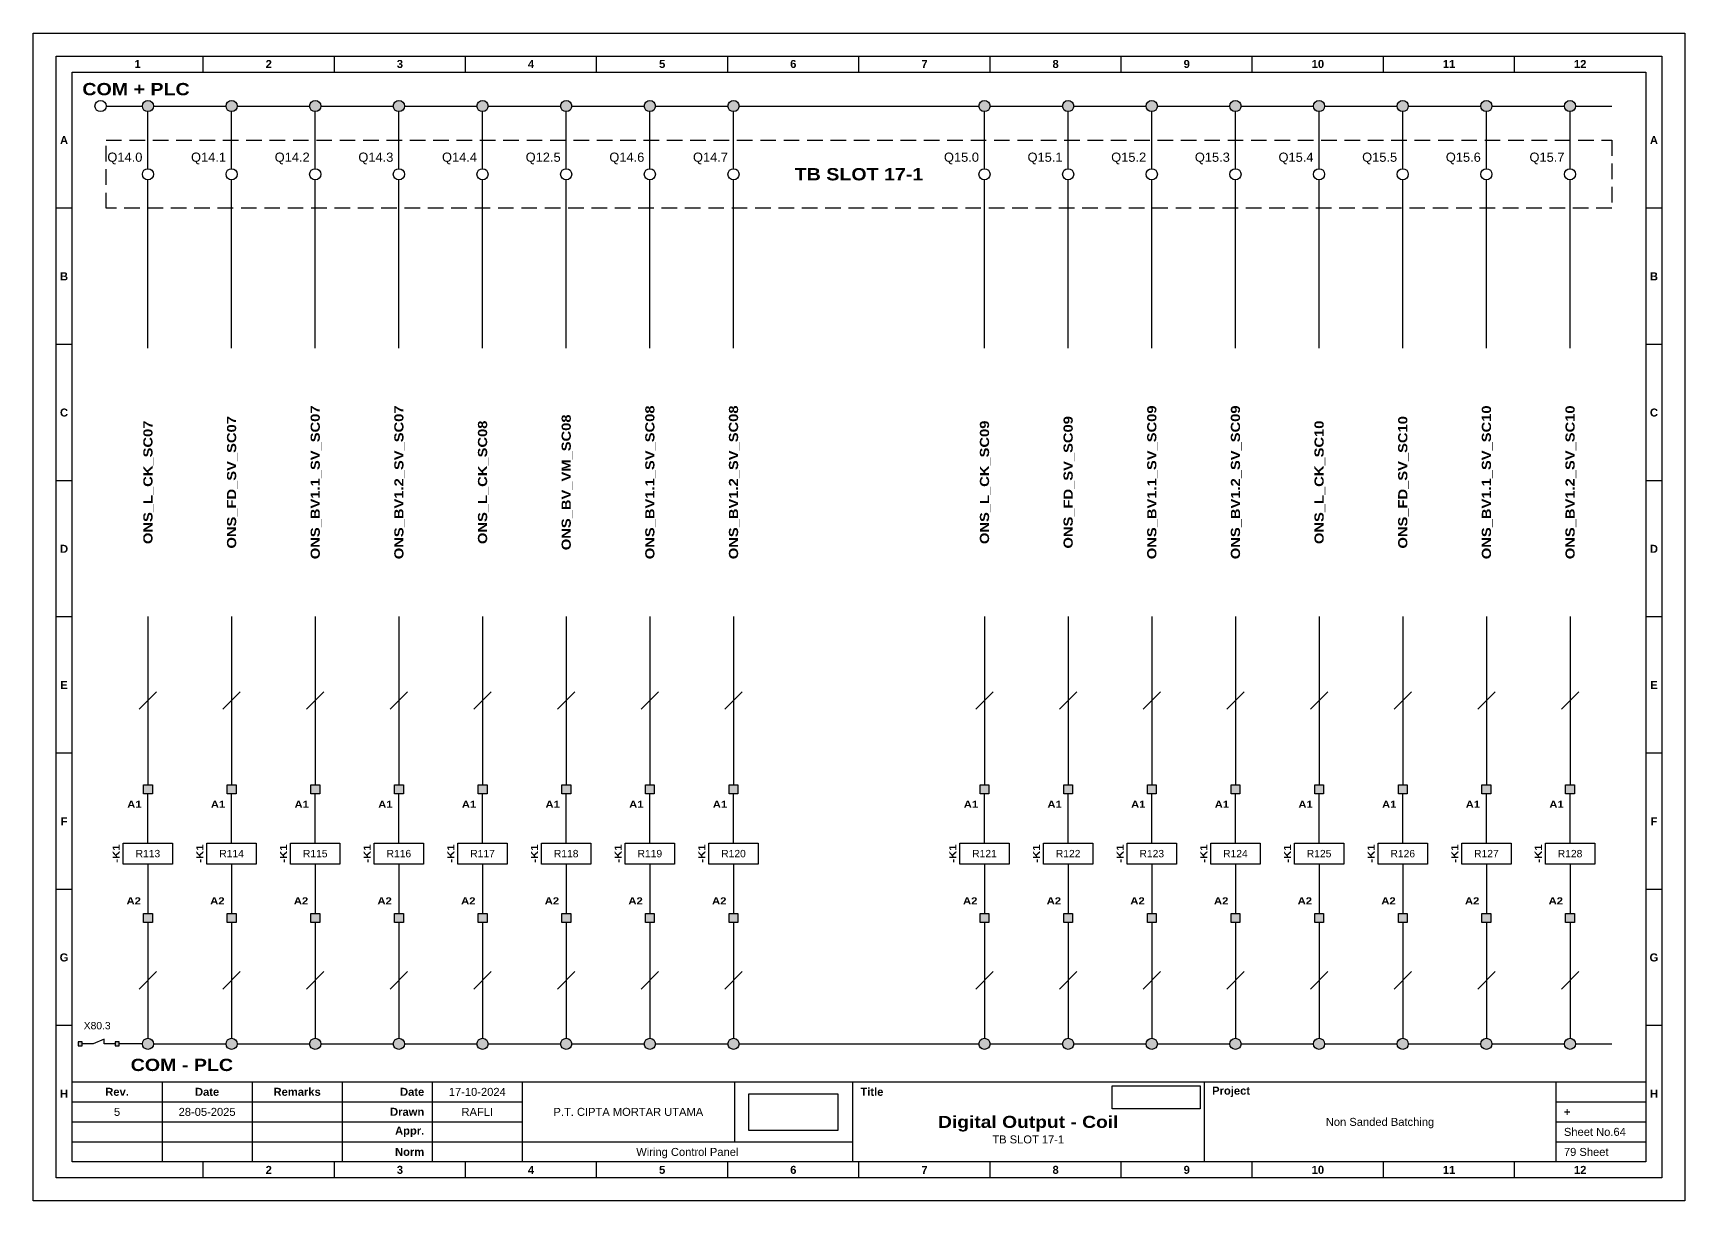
# Model space of a CAD drawing. Header units: millimetres. Extents: x 1018 to 2216, y 1079 to 1731.
# Drawn here: x 1017.6 to 1286.9, y 1079.3 to 1269.7 of the extents above; entities that cross this region are included whole.
import ezdxf
from ezdxf.enums import TextEntityAlignment as Align

# ---------------------------------------------------------------- set-up
doc = ezdxf.new("R2010")
doc.units = ezdxf.units.MM
doc.linetypes.add('HIDDEN', pattern=[9.525, 6.35, -3.175])
doc.styles.add('Bold', font='ariblk.ttf', dxfattribs={"height": 25.4})
doc.styles.get("Standard").update_dxf_attribs({"font": 'arial.ttf'})
picture_1 = doc.add_image_def('image1.png', size_in_pixel=(2048, 847))
picture_2 = doc.add_image_def('image2.png', size_in_pixel=(2092, 542))

# ---------------------------------------------------------------- blocks, each defined once
blk = doc.blocks.new('KOP MU PROJECT')
at = {"color": 6, "ltscale": 50}
for p, q in [((27.74, 184.05), (27.74, 186.66)), ((49.13, 184.05), (49.13, 186.66)), ((70.51, 184.05), (70.51, 186.66)), ((91.89, 184.05), (91.89, 186.66)), ((113.27, 184.05), (113.27, 186.66)), ((134.66, 184.05), (134.66, 186.66)), ((156.04, 184.05), (156.04, 186.66)), ((177.42, 184.05), (177.42, 186.66)), ((198.8, 184.05), (198.8, 186.66)), ((220.19, 184.05), (220.19, 186.66)), ((241.57, 184.05), (241.57, 186.66)), ((6.36, 161.84), (3.75, 161.84)), ((265.59, 161.84), (262.98, 161.84)), ((6.36, 139.63), (3.75, 139.63)), ((265.59, 139.63), (262.98, 139.63)), ((6.36, 117.42), (3.75, 117.42)), ((265.59, 117.42), (262.98, 117.42)), ((6.36, 95.22), (3.75, 95.22)), ((265.59, 95.22), (262.98, 95.22)), ((6.36, 73.01), (3.75, 73.01)), ((265.59, 73.01), (262.98, 73.01)), ((6.36, 50.8), (3.75, 50.8)), ((265.59, 50.8), (262.98, 50.8)), ((6.36, 28.59), (3.75, 28.59)), ((265.59, 28.59), (262.98, 28.59)), ((27.74, 3.75), (27.74, 6.36)), ((49.13, 3.75), (49.13, 6.36)), ((70.51, 3.75), (70.51, 6.36)), ((91.89, 3.75), (91.89, 6.36)), ((113.27, 3.75), (113.27, 6.36)), ((134.66, 3.75), (134.66, 6.36)), ((156.04, 3.75), (156.04, 6.36)), ((177.42, 3.75), (177.42, 6.36)), ((198.8, 3.75), (198.8, 6.36)), ((220.19, 3.75), (220.19, 6.36)), ((241.57, 3.75), (241.57, 6.36))]:
    blk.add_line(p, q, dxfattribs=at)
at = {"ltscale": 50}
for p, q in [((6.36, 19.41), (262.98, 19.41)), ((21.04, 19.41), (21.04, 6.36)), ((35.72, 19.41), (35.72, 6.36)), ((50.41, 19.41), (50.41, 6.36)), ((65.09, 19.41), (65.09, 6.36)), ((79.77, 19.41), (79.77, 6.36)), ((114.35, 19.41), (114.35, 9.62)), ((133.6, 19.41), (133.6, 6.36)), ((190.95, 19.41), (190.95, 6.36)), ((248.3, 19.41), (248.3, 6.36)), ((6.36, 16.15), (79.77, 16.15)), ((248.3, 16.15), (262.98, 16.15)), ((6.36, 12.89), (79.77, 12.89)), ((248.3, 12.89), (262.98, 12.89)), ((6.36, 9.62), (133.6, 9.62)), ((248.3, 9.62), (262.98, 9.62))]:
    blk.add_line(p, q, dxfattribs=at)
at = {"color": 1, "ltscale": 50}
blk.add_lwpolyline([(269.34, 0), (0, 0), (0, 190.41), (269.34, 190.41)], close=True, dxfattribs=at)
at = {"color": 6, "ltscale": 50}
for points in [[(265.59, 3.75), (3.75, 3.75), (3.75, 186.66), (265.59, 186.66)], [(262.98, 6.36), (6.36, 6.36), (6.36, 184.05), (262.98, 184.05)]]:
    blk.add_lwpolyline(points, close=True, dxfattribs=at)
at = {"ltscale": 50, "char_height": 1.305, "attachment_point": 4}
for s, width, heights, insert in [('\\pxqc;{\\fArial|b1|i0|c0|p34;1}', 21.3825, [2.51], (6.36, 185.36)), ('\\pxqc;{\\fArial|b1|i0|c0|p34;2}', 21.3825, [2.51], (27.74, 185.36)), ('\\pxqc;{\\fArial|b1|i0|c0|p34;3}', 21.3825, [2.51], (49.13, 185.36)), ('\\pxqc;{\\fArial|b1|i0|c0|p34;4}', 21.3825, [2.51], (70.51, 185.36)), ('\\pxqc;{\\fArial|b1|i0|c0|p34;5}', 21.3825, [2.51], (91.89, 185.36)), ('\\pxqc;{\\fArial|b1|i0|c0|p34;6}', 21.3825, [2.51], (113.27, 185.36)), ('\\pxqc;{\\fArial|b1|i0|c0|p34;7}', 21.3825, [2.51], (134.66, 185.36)), ('\\pxqc;{\\fArial|b1|i0|c0|p34;8}', 21.3825, [2.51], (156.04, 185.36)), ('\\pxqc;{\\fArial|b1|i0|c0|p34;9}', 21.3825, [2.51], (177.42, 185.36)), ('\\pxqc;{\\fArial|b1|i0|c0|p34;10}', 21.3825, [2.51], (198.8, 185.36)), ('\\pxqc;{\\fArial|b1|i0|c0|p34;11}', 21.3825, [2.51], (220.19, 185.36)), ('\\pxqc;{\\fArial|b1|i0|c0|p34;12}', 21.3825, [2.51], (241.57, 185.36)), ('\\pxqc;{\\fArial|b1|i0|c0|p34;A}', 2.61, [2.51], (3.75, 172.95)), ('\\pxqc;{\\fArial|b1|i0|c0|p34;A}', 2.61, [2.51], (262.98, 172.95)), ('\\pxqc;{\\fArial|b1|i0|c0|p34;B}', 2.61, [2.51], (3.75, 150.74)), ('\\pxqc;{\\fArial|b1|i0|c0|p34;B}', 2.61, [2.51], (262.98, 150.74)), ('\\pxqc;{\\fArial|b1|i0|c0|p34;C}', 2.61, [2.51], (3.75, 128.53)), ('\\pxqc;{\\fArial|b1|i0|c0|p34;C}', 2.61, [2.51], (262.98, 128.53)), ('\\pxqc;{\\fArial|b1|i0|c0|p34;D}', 2.61, [2.51], (3.75, 106.32)), ('\\pxqc;{\\fArial|b1|i0|c0|p34;D}', 2.61, [2.51], (262.98, 106.32)), ('\\pxqc;{\\fArial|b1|i0|c0|p34;E}', 2.61, [2.51], (3.75, 84.11)), ('\\pxqc;{\\fArial|b1|i0|c0|p34;E}', 2.61, [2.51], (262.98, 84.11)), ('\\pxqc;{\\fArial|b1|i0|c0|p34;F}', 2.61, [2.51], (3.75, 61.9)), ('\\pxqc;{\\fArial|b1|i0|c0|p34;F}', 2.61, [2.51], (262.98, 61.9)), ('\\pxqc;{\\fArial|b1|i0|c0|p34;G}', 2.61, [2.51], (3.75, 39.69)), ('\\pxqc;{\\fArial|b1|i0|c0|p34;G}', 2.61, [2.51], (262.98, 39.69)), ('\\pxqc;{\\fArial|b1|i0|c0|p34;H}', 2.61, [2.51], (3.75, 17.47)), ('\\pxqc;{\\fArial|b1|i0|c0|p34;Rev.}', 14.6811, [2.88], (6.36, 17.78)), ('\\pxqc;{\\fArial|b1|i0|c0|p34;Date}', 14.6811, [2.88], (21.04, 17.78)), ('\\pxqc;{\\fArial|b1|i0|c0|p34;Remarks}', 14.6811, [2.88], (35.72, 17.78)), ('\\pxqr;{\\fArial|b1|i0|c0|p34;Date}', 13.3761, [2.88], (50.41, 17.78)), ('\\pxql;{\\fArial|b1|i0|c0|p34;Title}', 50.2419, [2.88], (134.9, 17.78)), ('\\pxql;{\\fArial|b1|i0|c0|p34;Project}', 50.2419, [2.88], (192.25, 17.78)), ('\\pxqc;{\\fArial|b1|i0|c0|p34;H}', 2.61, [2.51], (262.98, 17.47)), ('\\pxqr;{\\fArial|b1|i0|c0|p34;Drawn}', 13.3761, [2.88], (50.41, 14.52)), ('\\pxql;{\\fArial|b1|i0|c0|p34;+}', 14.6811, [2.88], (249.61, 14.52)), ('\\pxqr;{\\fArial|b1|i0|c0|p34;Appr.}', 13.3761, [2.88], (50.41, 11.26)), ('\\pxqr;{\\fArial|b1|i0|c0|p34;Norm}', 13.3761, [2.88], (50.41, 7.99)), ('\\pxqc;{\\fArial|b1|i0|c0|p34;2}', 21.3825, [2.51], (27.74, 5.06)), ('\\pxqc;{\\fArial|b1|i0|c0|p34;3}', 21.3825, [2.51], (49.13, 5.06)), ('\\pxqc;{\\fArial|b1|i0|c0|p34;4}', 21.3825, [2.51], (70.51, 5.06)), ('\\pxqc;{\\fArial|b1|i0|c0|p34;5}', 21.3825, [2.51], (91.89, 5.06)), ('\\pxqc;{\\fArial|b1|i0|c0|p34;6}', 21.3825, [2.51], (113.27, 5.06)), ('\\pxqc;{\\fArial|b1|i0|c0|p34;7}', 21.3825, [2.51], (134.66, 5.06)), ('\\pxqc;{\\fArial|b1|i0|c0|p34;8}', 21.3825, [2.51], (156.04, 5.06)), ('\\pxqc;{\\fArial|b1|i0|c0|p34;9}', 21.3825, [2.51], (177.42, 5.06)), ('\\pxqc;{\\fArial|b1|i0|c0|p34;10}', 21.3825, [2.51], (198.8, 5.06)), ('\\pxqc;{\\fArial|b1|i0|c0|p34;11}', 21.3825, [2.51], (220.19, 5.06)), ('\\pxqc;{\\fArial|b1|i0|c0|p34;12}', 21.3825, [2.51], (241.57, 5.06))]:
    blk.add_mtext_dynamic_manual_height_columns(s, width=width, gutter_width=0.0326, heights=heights, dxfattribs=dict(at, insert=insert))
at = {"ltscale": 50}
for tag, p in [('DATECREATED', (72.43, 17.78)), ('REV', (13.7, 14.52)), ('REVDATE', (28.38, 14.52)), ('REMARKS', (43.06, 14.52)), ('DRAWN', (72.43, 14.52)), ('COMPANY', (97.06, 14.52)), ('PROJECT', (219.62, 12.89)), ('APPR', (72.43, 11.26)), ('NORM', (72.43, 7.99)), ('DRAWINGCATEGORY', (106.68, 7.99)), ('DESCRIPTION', (162.27, 10.03))]:
    blk.add_attdef(tag, text='', height=1.3, dxfattribs=at).set_placement(p, align=Align.MIDDLE_CENTER)
at = {"ltscale": 50, "style": 'Bold'}
blk.add_attdef('TITLE', text='', height=1.96, dxfattribs=at).set_placement((162.27, 12.89), align=Align.MIDDLE_CENTER)
at = {"ltscale": 50}
for tag, p in [('SHEETNUMBER', (249.61, 11.26)), ('TOTALSHEET', (249.61, 7.99))]:
    blk.add_attdef(tag, text='', height=1.3, dxfattribs=at).set_placement(p, align=Align.MIDDLE_LEFT)
image = blk.add_image(picture_1, insert=(116.72, 11.48), size_in_units=(14.5, 6), dxfattribs=at)
image.dxf.flags = 15
image = blk.add_image(picture_2, insert=(175.94, 15.04), size_in_units=(14.36, 3.72), dxfattribs=at)
image.dxf.flags = 15

msp = doc.modelspace()

# ---------------------------------------------------------------- hatches: boundary and pattern name
at = {"true_color": 0x105689}
h = msp.add_hatch(color=146, dxfattribs=at)
h.dxf.hatch_style = 1
h.paths.add_polyline_path([(1269.1, 1257.79, 1), (1267.28, 1257.79, 1)])
h.paths.add_polyline_path([(1253.64, 1257.79, 1), (1255.46, 1257.79, 1)])
h.paths.add_polyline_path([(1240, 1257.79, 1), (1241.82, 1257.79, 1)])
h.paths.add_polyline_path([(1228.18, 1257.79, 1), (1226.36, 1257.79, 1)])
h.paths.add_polyline_path([(1214.54, 1257.79, 1), (1212.72, 1257.79, 1)])
h.paths.add_polyline_path([(1200.9, 1257.79, 1), (1199.08, 1257.79, 1)])
h.paths.add_polyline_path([(1187.26, 1257.79, 1), (1185.44, 1257.79, 1)])
h.paths.add_polyline_path([(1173.62, 1257.79, 1), (1171.81, 1257.79, 1)])
h.paths.add_polyline_path([(1132.7, 1257.79, 1), (1130.89, 1257.79, 1)])
h.paths.add_polyline_path([(1119.06, 1257.79, 1), (1117.25, 1257.79, 1)])
h.paths.add_polyline_path([(1105.42, 1257.79, 1), (1103.61, 1257.79, 1)])
h.paths.add_polyline_path([(1091.78, 1257.79, 1), (1089.97, 1257.79, 1)])
h.paths.add_polyline_path([(1076.33, 1257.79, 1), (1078.14, 1257.79, 1)])
h.paths.add_polyline_path([(1064.5, 1257.79, 1), (1062.69, 1257.79, 1)])
h.paths.add_polyline_path([(1049.05, 1257.79, 1), (1050.86, 1257.79, 1)])
h.paths.add_polyline_path([(1037.22, 1257.79, 1), (1035.41, 1257.79, 1)])
h = msp.add_hatch(color=256)
h.dxf.hatch_style = 1
h.paths.add_polyline_path([(1037.04, 1145.68), (1037.04, 1147.13), (1035.59, 1147.13), (1035.59, 1145.68)])
h.paths.add_polyline_path([(1035.59, 1124.7), (1037.04, 1124.7), (1037.04, 1126.15), (1035.59, 1126.15)])
h = msp.add_hatch(color=256)
h.dxf.hatch_style = 1
h.paths.add_polyline_path([(1050.68, 1145.68), (1050.68, 1147.13), (1049.23, 1147.13), (1049.23, 1145.68)])
h.paths.add_polyline_path([(1049.23, 1124.7), (1050.68, 1124.7), (1050.68, 1126.15), (1049.23, 1126.15)])
h = msp.add_hatch(color=256)
h.dxf.hatch_style = 1
h.paths.add_polyline_path([(1064.32, 1145.68), (1064.32, 1147.13), (1062.87, 1147.13), (1062.87, 1145.68)])
h.paths.add_polyline_path([(1062.87, 1124.7), (1064.32, 1124.7), (1064.32, 1126.15), (1062.87, 1126.15)])
h = msp.add_hatch(color=256)
h.dxf.hatch_style = 1
h.paths.add_polyline_path([(1077.96, 1145.68), (1077.96, 1147.13), (1076.51, 1147.13), (1076.51, 1145.68)])
h.paths.add_polyline_path([(1076.51, 1124.7), (1077.96, 1124.7), (1077.96, 1126.15), (1076.51, 1126.15)])
h = msp.add_hatch(color=256)
h.dxf.hatch_style = 1
h.paths.add_polyline_path([(1091.6, 1145.68), (1091.6, 1147.13), (1090.15, 1147.13), (1090.15, 1145.68)])
h.paths.add_polyline_path([(1090.15, 1124.7), (1091.6, 1124.7), (1091.6, 1126.15), (1090.15, 1126.15)])
h = msp.add_hatch(color=256)
h.dxf.hatch_style = 1
h.paths.add_polyline_path([(1105.24, 1145.68), (1105.24, 1147.13), (1103.79, 1147.13), (1103.79, 1145.68)])
h.paths.add_polyline_path([(1103.79, 1124.7), (1105.24, 1124.7), (1105.24, 1126.15), (1103.79, 1126.15)])
h = msp.add_hatch(color=256)
h.dxf.hatch_style = 1
h.paths.add_polyline_path([(1118.88, 1145.68), (1118.88, 1147.13), (1117.43, 1147.13), (1117.43, 1145.68)])
h.paths.add_polyline_path([(1117.43, 1124.7), (1118.88, 1124.7), (1118.88, 1126.15), (1117.43, 1126.15)])
h = msp.add_hatch(color=256)
h.dxf.hatch_style = 1
h.paths.add_polyline_path([(1132.52, 1145.68), (1132.52, 1147.13), (1131.07, 1147.13), (1131.07, 1145.68)])
h.paths.add_polyline_path([(1131.07, 1124.7), (1132.52, 1124.7), (1132.52, 1126.15), (1131.07, 1126.15)])
h = msp.add_hatch(color=256)
h.dxf.hatch_style = 1
h.paths.add_polyline_path([(1173.44, 1145.68), (1173.44, 1147.13), (1171.99, 1147.13), (1171.99, 1145.68)])
h.paths.add_polyline_path([(1171.99, 1124.7), (1173.44, 1124.7), (1173.44, 1126.15), (1171.99, 1126.15)])
h = msp.add_hatch(color=256)
h.dxf.hatch_style = 1
h.paths.add_polyline_path([(1187.08, 1145.68), (1187.08, 1147.13), (1185.63, 1147.13), (1185.63, 1145.68)])
h.paths.add_polyline_path([(1185.63, 1124.7), (1187.08, 1124.7), (1187.08, 1126.15), (1185.63, 1126.15)])
h = msp.add_hatch(color=256)
h.dxf.hatch_style = 1
h.paths.add_polyline_path([(1200.72, 1145.68), (1200.72, 1147.13), (1199.27, 1147.13), (1199.27, 1145.68)])
h.paths.add_polyline_path([(1199.27, 1124.7), (1200.72, 1124.7), (1200.72, 1126.15), (1199.27, 1126.15)])
h = msp.add_hatch(color=256)
h.dxf.hatch_style = 1
h.paths.add_polyline_path([(1214.36, 1145.68), (1214.36, 1147.13), (1212.91, 1147.13), (1212.91, 1145.68)])
h.paths.add_polyline_path([(1212.91, 1124.7), (1214.36, 1124.7), (1214.36, 1126.15), (1212.91, 1126.15)])
h = msp.add_hatch(color=256)
h.dxf.hatch_style = 1
h.paths.add_polyline_path([(1228, 1145.68), (1228, 1147.13), (1226.55, 1147.13), (1226.55, 1145.68)])
h.paths.add_polyline_path([(1226.55, 1124.7), (1228, 1124.7), (1228, 1126.15), (1226.55, 1126.15)])
h = msp.add_hatch(color=256)
h.dxf.hatch_style = 1
h.paths.add_polyline_path([(1241.64, 1145.68), (1241.64, 1147.13), (1240.19, 1147.13), (1240.19, 1145.68)])
h.paths.add_polyline_path([(1240.19, 1124.7), (1241.64, 1124.7), (1241.64, 1126.15), (1240.19, 1126.15)])
h = msp.add_hatch(color=256)
h.dxf.hatch_style = 1
h.paths.add_polyline_path([(1255.28, 1145.68), (1255.28, 1147.13), (1253.82, 1147.13), (1253.82, 1145.68)])
h.paths.add_polyline_path([(1253.82, 1124.7), (1255.28, 1124.7), (1255.28, 1126.15), (1253.82, 1126.15)])
h = msp.add_hatch(color=256)
h.dxf.hatch_style = 1
h.paths.add_polyline_path([(1268.92, 1145.68), (1268.92, 1147.13), (1267.46, 1147.13), (1267.46, 1145.68)])
h.paths.add_polyline_path([(1267.46, 1124.7), (1268.92, 1124.7), (1268.92, 1126.15), (1267.46, 1126.15)])
h = msp.add_hatch(color=256)
h.dxf.hatch_style = 1
h.paths.add_polyline_path([(1031.61, 1105.22), (1030.97, 1105.22), (1030.97, 1104.58), (1031.61, 1104.58)])
h.paths.add_polyline_path([(1024.94, 1105.22), (1024.94, 1104.58), (1025.58, 1104.58), (1025.58, 1105.22)])
h = msp.add_hatch(color=146, dxfattribs=at)
h.dxf.hatch_style = 1
h.paths.add_polyline_path([(1269.1, 1104.9, 1), (1267.28, 1104.9, 1)])
h.paths.add_polyline_path([(1253.64, 1104.9, 1), (1255.46, 1104.9, 1)])
h.paths.add_polyline_path([(1240, 1104.9, 1), (1241.82, 1104.9, 1)])
h.paths.add_polyline_path([(1228.18, 1104.9, 1), (1226.36, 1104.9, 1)])
h.paths.add_polyline_path([(1214.54, 1104.9, 1), (1212.72, 1104.9, 1)])
h.paths.add_polyline_path([(1200.9, 1104.9, 1), (1199.08, 1104.9, 1)])
h.paths.add_polyline_path([(1187.26, 1104.9, 1), (1185.44, 1104.9, 1)])
h.paths.add_polyline_path([(1173.62, 1104.9, 1), (1171.81, 1104.9, 1)])
h.paths.add_polyline_path([(1132.7, 1104.9, 1), (1130.89, 1104.9, 1)])
h.paths.add_polyline_path([(1119.06, 1104.9, 1), (1117.25, 1104.9, 1)])
h.paths.add_polyline_path([(1105.42, 1104.9, 1), (1103.61, 1104.9, 1)])
h.paths.add_polyline_path([(1091.78, 1104.9, 1), (1089.97, 1104.9, 1)])
h.paths.add_polyline_path([(1076.33, 1104.9, 1), (1078.14, 1104.9, 1)])
h.paths.add_polyline_path([(1064.5, 1104.9, 1), (1062.69, 1104.9, 1)])
h.paths.add_polyline_path([(1049.05, 1104.9, 1), (1050.86, 1104.9, 1)])
h.paths.add_polyline_path([(1037.22, 1104.9, 1), (1035.41, 1104.9, 1)])

# ---------------------------------------------------------------- linework, layer by layer
at = {"color": 146, "true_color": 0x105689}
for p, q in [((1029.49, 1257.79), (1035.41, 1257.79)), ((1036.31, 1247.59), (1036.31, 1256.88)), ((1037.22, 1257.79), (1049.05, 1257.79)), ((1049.95, 1247.59), (1049.95, 1256.88)), ((1050.86, 1257.79), (1062.69, 1257.79)), ((1063.59, 1247.59), (1063.59, 1256.88)), ((1064.5, 1257.79), (1076.33, 1257.79)), ((1077.23, 1247.59), (1077.23, 1256.88)), ((1078.14, 1257.79), (1089.97, 1257.79)), ((1090.87, 1247.59), (1090.87, 1256.88)), ((1091.78, 1257.79), (1103.61, 1257.79)), ((1104.51, 1247.59), (1104.51, 1256.88)), ((1105.42, 1257.79), (1117.25, 1257.79)), ((1118.15, 1247.59), (1118.15, 1256.88)), ((1119.06, 1257.79), (1130.89, 1257.79)), ((1131.79, 1247.59), (1131.79, 1256.88)), ((1132.7, 1257.79), (1171.81, 1257.79)), ((1172.71, 1247.59), (1172.71, 1256.88)), ((1173.62, 1257.79), (1185.44, 1257.79)), ((1186.35, 1247.59), (1186.35, 1256.88)), ((1187.26, 1257.79), (1199.08, 1257.79)), ((1199.99, 1247.59), (1199.99, 1256.88)), ((1200.9, 1257.79), (1212.72, 1257.79)), ((1213.63, 1247.59), (1213.63, 1256.88)), ((1214.54, 1257.79), (1226.36, 1257.79)), ((1227.27, 1247.59), (1227.27, 1256.88)), ((1228.18, 1257.79), (1240, 1257.79)), ((1240.91, 1247.59), (1240.91, 1256.88)), ((1241.82, 1257.79), (1253.64, 1257.79)), ((1254.55, 1247.59), (1254.55, 1256.88)), ((1255.46, 1257.79), (1267.28, 1257.79)), ((1268.19, 1247.59), (1268.19, 1256.88)), ((1269.1, 1257.79), (1275.01, 1257.79)), ((1036.31, 1218.34), (1036.31, 1245.77)), ((1049.95, 1218.34), (1049.95, 1245.77)), ((1063.59, 1218.34), (1063.59, 1245.77)), ((1077.23, 1218.34), (1077.23, 1245.77)), ((1090.87, 1218.34), (1090.87, 1245.77)), ((1104.51, 1218.34), (1104.51, 1245.77)), ((1118.15, 1218.34), (1118.15, 1245.77)), ((1131.79, 1218.34), (1131.79, 1245.77)), ((1172.71, 1218.34), (1172.71, 1245.77)), ((1186.35, 1218.34), (1186.35, 1245.77)), ((1199.99, 1218.34), (1199.99, 1245.77)), ((1213.63, 1218.34), (1213.63, 1245.77)), ((1227.27, 1218.34), (1227.27, 1245.77)), ((1240.91, 1218.34), (1240.91, 1245.77)), ((1254.55, 1218.34), (1254.55, 1245.77)), ((1268.19, 1218.34), (1268.19, 1245.77)), ((1036.31, 1174.57), (1036.31, 1147.13)), ((1049.95, 1174.57), (1049.95, 1147.13)), ((1063.59, 1174.57), (1063.59, 1147.13)), ((1077.23, 1174.57), (1077.23, 1147.13)), ((1090.87, 1174.57), (1090.87, 1147.13)), ((1104.51, 1174.57), (1104.51, 1147.13)), ((1118.15, 1174.57), (1118.15, 1147.13)), ((1131.79, 1174.57), (1131.79, 1147.13)), ((1172.71, 1174.57), (1172.71, 1147.13)), ((1186.35, 1174.57), (1186.35, 1147.13)), ((1199.99, 1174.57), (1199.99, 1147.13)), ((1213.63, 1174.57), (1213.63, 1147.13)), ((1227.27, 1174.57), (1227.27, 1147.13)), ((1240.91, 1174.57), (1240.91, 1147.13)), ((1254.55, 1174.57), (1254.55, 1147.13)), ((1268.19, 1174.57), (1268.19, 1147.13)), ((1034.9, 1159.44), (1037.73, 1162.27)), ((1048.54, 1159.44), (1051.37, 1162.27)), ((1062.18, 1159.44), (1065.01, 1162.27)), ((1075.82, 1159.44), (1078.65, 1162.27)), ((1089.46, 1159.44), (1092.29, 1162.27)), ((1103.1, 1159.44), (1105.93, 1162.27)), ((1116.74, 1159.44), (1119.57, 1162.27)), ((1130.38, 1159.44), (1133.21, 1162.27)), ((1171.3, 1159.44), (1174.13, 1162.27)), ((1184.94, 1159.44), (1187.77, 1162.27)), ((1198.58, 1159.44), (1201.41, 1162.27)), ((1212.22, 1159.44), (1215.05, 1162.27)), ((1225.86, 1159.44), (1228.68, 1162.27)), ((1239.5, 1159.44), (1242.32, 1162.27)), ((1253.14, 1159.44), (1255.96, 1162.27)), ((1266.78, 1159.44), (1269.6, 1162.27)), ((1036.31, 1124.7), (1036.31, 1105.81)), ((1049.95, 1124.7), (1049.95, 1105.81)), ((1063.59, 1124.7), (1063.59, 1105.81)), ((1077.23, 1124.7), (1077.23, 1105.81)), ((1090.87, 1124.7), (1090.87, 1105.81)), ((1104.51, 1124.7), (1104.51, 1105.81)), ((1118.15, 1124.7), (1118.15, 1105.81)), ((1131.79, 1124.7), (1131.79, 1105.81)), ((1172.71, 1124.7), (1172.71, 1105.81)), ((1186.35, 1124.7), (1186.35, 1105.81)), ((1199.99, 1124.7), (1199.99, 1105.81)), ((1213.63, 1124.7), (1213.63, 1105.81)), ((1227.27, 1124.7), (1227.27, 1105.81)), ((1240.91, 1124.7), (1240.91, 1105.81)), ((1254.55, 1124.7), (1254.55, 1105.81)), ((1268.19, 1124.7), (1268.19, 1105.81)), ((1034.9, 1113.84), (1037.73, 1116.67)), ((1048.54, 1113.84), (1051.37, 1116.67)), ((1062.18, 1113.84), (1065.01, 1116.67)), ((1075.82, 1113.84), (1078.65, 1116.67)), ((1089.46, 1113.84), (1092.29, 1116.67)), ((1103.1, 1113.84), (1105.93, 1116.67)), ((1116.74, 1113.84), (1119.57, 1116.67)), ((1130.38, 1113.84), (1133.21, 1116.67)), ((1171.3, 1113.84), (1174.13, 1116.67)), ((1184.94, 1113.84), (1187.77, 1116.67)), ((1198.58, 1113.84), (1201.41, 1116.67)), ((1212.22, 1113.84), (1215.05, 1116.67)), ((1225.86, 1113.84), (1228.68, 1116.67)), ((1239.5, 1113.84), (1242.32, 1116.67)), ((1253.14, 1113.84), (1255.96, 1116.67)), ((1266.78, 1113.84), (1269.6, 1116.67)), ((1035.41, 1104.9), (1031.61, 1104.9)), ((1037.22, 1104.9), (1049.05, 1104.9)), ((1050.86, 1104.9), (1062.69, 1104.9)), ((1064.5, 1104.9), (1076.33, 1104.9)), ((1078.14, 1104.9), (1089.97, 1104.9)), ((1091.78, 1104.9), (1103.61, 1104.9)), ((1105.42, 1104.9), (1117.25, 1104.9)), ((1119.06, 1104.9), (1130.89, 1104.9)), ((1132.7, 1104.9), (1171.81, 1104.9)), ((1173.62, 1104.9), (1185.44, 1104.9)), ((1187.26, 1104.9), (1199.08, 1104.9)), ((1200.9, 1104.9), (1212.72, 1104.9)), ((1214.54, 1104.9), (1226.36, 1104.9)), ((1228.18, 1104.9), (1240, 1104.9)), ((1241.82, 1104.9), (1253.64, 1104.9)), ((1255.46, 1104.9), (1267.28, 1104.9)), ((1269.1, 1104.9), (1275.01, 1104.9))]:
    msp.add_line(p, q, dxfattribs=at)
at = {"ltscale": 50}
for p, q in [((1036.31, 1137.64), (1036.31, 1145.68)), ((1049.95, 1137.64), (1049.95, 1145.68)), ((1063.59, 1137.64), (1063.59, 1145.68)), ((1077.23, 1137.64), (1077.23, 1145.68)), ((1090.87, 1137.64), (1090.87, 1145.68)), ((1104.51, 1137.64), (1104.51, 1145.68)), ((1118.15, 1137.64), (1118.15, 1145.68)), ((1131.79, 1137.64), (1131.79, 1145.68)), ((1172.71, 1137.64), (1172.71, 1145.68)), ((1186.35, 1137.64), (1186.35, 1145.68)), ((1199.99, 1137.64), (1199.99, 1145.68)), ((1213.63, 1137.64), (1213.63, 1145.68)), ((1227.27, 1137.64), (1227.27, 1145.68)), ((1240.91, 1137.64), (1240.91, 1145.68)), ((1254.55, 1137.64), (1254.55, 1145.68)), ((1268.19, 1137.64), (1268.19, 1145.68)), ((1036.31, 1134.2), (1036.31, 1126.15)), ((1049.95, 1134.2), (1049.95, 1126.15)), ((1063.59, 1134.2), (1063.59, 1126.15)), ((1077.23, 1134.2), (1077.23, 1126.15)), ((1090.87, 1134.2), (1090.87, 1126.15)), ((1104.51, 1134.2), (1104.51, 1126.15)), ((1118.15, 1134.2), (1118.15, 1126.15)), ((1131.79, 1134.2), (1131.79, 1126.15)), ((1172.71, 1134.2), (1172.71, 1126.15)), ((1186.35, 1134.2), (1186.35, 1126.15)), ((1199.99, 1134.2), (1199.99, 1126.15)), ((1213.63, 1134.2), (1213.63, 1126.15)), ((1227.27, 1134.2), (1227.27, 1126.15)), ((1240.91, 1134.2), (1240.91, 1126.15)), ((1254.55, 1134.2), (1254.55, 1126.15)), ((1268.19, 1134.2), (1268.19, 1126.15)), ((1027.38, 1104.9), (1025.58, 1104.9)), ((1029.17, 1105.65), (1027.38, 1104.9)), ((1030.97, 1104.9), (1029.17, 1104.9))]:
    msp.add_line(p, q, dxfattribs=at)
msp.add_line((1029.17, 1104.9), (1029.17, 1105.65))
at = {"linetype": 'HIDDEN', "ltscale": 0.4}
msp.add_lwpolyline([(1029.49, 1252.23), (1275.01, 1252.23), (1275.01, 1241.13), (1029.49, 1241.13)], close=True, dxfattribs=at)
for points in [[(1035.59, 1147.13), (1037.04, 1147.13), (1037.04, 1145.68), (1035.59, 1145.68)], [(1049.23, 1147.13), (1050.68, 1147.13), (1050.68, 1145.68), (1049.23, 1145.68)], [(1062.87, 1147.13), (1064.32, 1147.13), (1064.32, 1145.68), (1062.87, 1145.68)], [(1076.51, 1147.13), (1077.96, 1147.13), (1077.96, 1145.68), (1076.51, 1145.68)], [(1090.15, 1147.13), (1091.6, 1147.13), (1091.6, 1145.68), (1090.15, 1145.68)], [(1103.79, 1147.13), (1105.24, 1147.13), (1105.24, 1145.68), (1103.79, 1145.68)], [(1117.43, 1147.13), (1118.88, 1147.13), (1118.88, 1145.68), (1117.43, 1145.68)], [(1131.07, 1147.13), (1132.52, 1147.13), (1132.52, 1145.68), (1131.07, 1145.68)], [(1171.99, 1147.13), (1173.44, 1147.13), (1173.44, 1145.68), (1171.99, 1145.68)], [(1185.63, 1147.13), (1187.08, 1147.13), (1187.08, 1145.68), (1185.63, 1145.68)], [(1199.27, 1147.13), (1200.72, 1147.13), (1200.72, 1145.68), (1199.27, 1145.68)], [(1212.91, 1147.13), (1214.36, 1147.13), (1214.36, 1145.68), (1212.91, 1145.68)], [(1226.55, 1147.13), (1228, 1147.13), (1228, 1145.68), (1226.55, 1145.68)], [(1240.19, 1147.13), (1241.64, 1147.13), (1241.64, 1145.68), (1240.19, 1145.68)], [(1253.82, 1147.13), (1255.28, 1147.13), (1255.28, 1145.68), (1253.82, 1145.68)], [(1267.46, 1147.13), (1268.92, 1147.13), (1268.92, 1145.68), (1267.46, 1145.68)], [(1035.59, 1126.15), (1037.04, 1126.15), (1037.04, 1124.7), (1035.59, 1124.7)], [(1049.23, 1126.15), (1050.68, 1126.15), (1050.68, 1124.7), (1049.23, 1124.7)], [(1062.87, 1126.15), (1064.32, 1126.15), (1064.32, 1124.7), (1062.87, 1124.7)], [(1076.51, 1126.15), (1077.96, 1126.15), (1077.96, 1124.7), (1076.51, 1124.7)], [(1090.15, 1126.15), (1091.6, 1126.15), (1091.6, 1124.7), (1090.15, 1124.7)], [(1103.79, 1126.15), (1105.24, 1126.15), (1105.24, 1124.7), (1103.79, 1124.7)], [(1117.43, 1126.15), (1118.88, 1126.15), (1118.88, 1124.7), (1117.43, 1124.7)], [(1131.07, 1126.15), (1132.52, 1126.15), (1132.52, 1124.7), (1131.07, 1124.7)], [(1171.99, 1126.15), (1173.44, 1126.15), (1173.44, 1124.7), (1171.99, 1124.7)], [(1185.63, 1126.15), (1187.08, 1126.15), (1187.08, 1124.7), (1185.63, 1124.7)], [(1199.27, 1126.15), (1200.72, 1126.15), (1200.72, 1124.7), (1199.27, 1124.7)], [(1212.91, 1126.15), (1214.36, 1126.15), (1214.36, 1124.7), (1212.91, 1124.7)], [(1226.55, 1126.15), (1228, 1126.15), (1228, 1124.7), (1226.55, 1124.7)], [(1240.19, 1126.15), (1241.64, 1126.15), (1241.64, 1124.7), (1240.19, 1124.7)], [(1253.82, 1126.15), (1255.28, 1126.15), (1255.28, 1124.7), (1253.82, 1124.7)], [(1267.46, 1126.15), (1268.92, 1126.15), (1268.92, 1124.7), (1267.46, 1124.7)]]:
    msp.add_lwpolyline(points, close=True)
at = {"ltscale": 50}
for points in [[(1032.29, 1137.64), (1040.33, 1137.64), (1040.33, 1134.2), (1032.29, 1134.2)], [(1045.93, 1137.64), (1053.97, 1137.64), (1053.97, 1134.2), (1045.93, 1134.2)], [(1059.57, 1137.64), (1067.61, 1137.64), (1067.61, 1134.2), (1059.57, 1134.2)], [(1073.21, 1137.64), (1081.25, 1137.64), (1081.25, 1134.2), (1073.21, 1134.2)], [(1086.85, 1137.64), (1094.89, 1137.64), (1094.89, 1134.2), (1086.85, 1134.2)], [(1100.49, 1137.64), (1108.53, 1137.64), (1108.53, 1134.2), (1100.49, 1134.2)], [(1114.13, 1137.64), (1122.17, 1137.64), (1122.17, 1134.2), (1114.13, 1134.2)], [(1127.77, 1137.64), (1135.81, 1137.64), (1135.81, 1134.2), (1127.77, 1134.2)], [(1168.69, 1137.64), (1176.73, 1137.64), (1176.73, 1134.2), (1168.69, 1134.2)], [(1182.33, 1137.64), (1190.37, 1137.64), (1190.37, 1134.2), (1182.33, 1134.2)], [(1195.97, 1137.64), (1204.01, 1137.64), (1204.01, 1134.2), (1195.97, 1134.2)], [(1209.61, 1137.64), (1217.65, 1137.64), (1217.65, 1134.2), (1209.61, 1134.2)], [(1223.25, 1137.64), (1231.29, 1137.64), (1231.29, 1134.2), (1223.25, 1134.2)], [(1236.89, 1137.64), (1244.93, 1137.64), (1244.93, 1134.2), (1236.89, 1134.2)], [(1250.53, 1137.64), (1258.57, 1137.64), (1258.57, 1134.2), (1250.53, 1134.2)], [(1264.17, 1137.64), (1272.21, 1137.64), (1272.21, 1134.2), (1264.17, 1134.2)]]:
    msp.add_lwpolyline(points, close=True, dxfattribs=at)
at = {"ltscale": 500}
for points in [[(1024.94, 1105.22), (1024.94, 1104.58), (1025.58, 1104.58), (1025.58, 1105.22)], [(1030.97, 1105.22), (1030.97, 1104.58), (1031.61, 1104.58), (1031.61, 1105.22)]]:
    msp.add_lwpolyline(points, close=True, dxfattribs=at)
at = {"color": 146, "ltscale": 500, "true_color": 0x105689}
for centre in [(1028.59, 1257.79), (1036.31, 1257.79), (1049.95, 1257.79), (1063.59, 1257.79), (1077.23, 1257.79), (1090.87, 1257.79), (1104.51, 1257.79), (1118.15, 1257.79), (1131.79, 1257.79), (1172.71, 1257.79), (1186.35, 1257.79), (1199.99, 1257.79), (1213.63, 1257.79), (1227.27, 1257.79), (1240.91, 1257.79), (1254.55, 1257.79), (1268.19, 1257.79), (1036.31, 1246.68), (1049.95, 1246.68), (1063.59, 1246.68), (1077.23, 1246.68), (1090.87, 1246.68), (1104.51, 1246.68), (1118.15, 1246.68), (1131.79, 1246.68), (1172.71, 1246.68), (1186.35, 1246.68), (1199.99, 1246.68), (1213.63, 1246.68), (1227.27, 1246.68), (1240.91, 1246.68), (1254.55, 1246.68), (1268.19, 1246.68), (1036.31, 1104.9), (1049.95, 1104.9), (1063.59, 1104.9), (1077.23, 1104.9), (1090.87, 1104.9), (1104.51, 1104.9), (1118.15, 1104.9), (1131.79, 1104.9), (1172.71, 1104.9), (1186.35, 1104.9), (1199.99, 1104.9), (1213.63, 1104.9), (1227.27, 1104.9), (1240.91, 1104.9), (1254.55, 1104.9), (1268.19, 1104.9)]:
    msp.add_circle(centre, 0.907, dxfattribs=at)

# ---------------------------------------------------------------- block references
msp.add_blockref('KOP MU PROJECT', (1017.58, 1079.29)).add_auto_attribs({'DESCRIPTION': 'TB SLOT 17-1', 'TITLE': 'Digital Output - Coil', 'PROJECT': 'Non Sanded Batching', 'COMPANY': 'P.T. CIPTA MORTAR UTAMA', 'DRAWINGCATEGORY': 'Wiring Control Panel', 'DRAWN': 'RAFLI', 'DATECREATED': '17-10-2024', 'REVDATE': '28-05-2025', 'REV': '5', 'SHEETNUMBER': 'Sheet No.64', 'TOTALSHEET': '79 Sheet'})

# ---------------------------------------------------------------- texts
at = {"ltscale": 500, "style": 'Bold'}
for s, p in [('COM + PLC', (1025.62, 1260.56)), ('COM - PLC', (1033.5, 1101.47))]:
    msp.add_text(s, height=2, dxfattribs=at).set_placement(p, align=Align.MIDDLE_LEFT)
at = {"ltscale": 500}
for s, p in [('Q14.0', (1035.41, 1249.46)), ('Q14.1', (1049.05, 1249.46)), ('Q14.2', (1062.69, 1249.46)), ('Q14.3', (1076.33, 1249.46)), ('Q14.4', (1089.97, 1249.46)), ('Q12.5', (1103.61, 1249.46)), ('Q14.6', (1117.25, 1249.46)), ('Q14.7', (1130.89, 1249.46)), ('Q15.0', (1171.81, 1249.46)), ('Q15.1', (1185.44, 1249.46)), ('Q15.2', (1199.08, 1249.46)), ('Q15.3', (1212.72, 1249.46)), ('Q15.4', (1226.36, 1249.46)), ('Q15.5', (1240, 1249.46)), ('Q15.6', (1253.64, 1249.46)), ('Q15.7', (1267.28, 1249.46))]:
    msp.add_text(s, height=1.5, dxfattribs=at).set_placement(p, align=Align.MIDDLE_RIGHT)
at = {"ltscale": 500, "style": 'Bold'}
msp.add_text('TB SLOT 17-1', height=2, dxfattribs=at).set_placement((1152.25, 1246.68), align=Align.MIDDLE_CENTER)
for s, height, p in [('ONS_FD_SV_SC07', 1.5, (1049.95, 1196.45)), ('ONS_BV1.1_SV_SC07', 1.5, (1063.59, 1196.45)), ('ONS_BV1.2_SV_SC07', 1.5, (1077.23, 1196.45)), ('ONS_BV_VM_SC08', 1.5, (1104.51, 1196.45)), ('ONS_BV1.1_SV_SC08', 1.5, (1118.15, 1196.45)), ('ONS_BV1.2_SV_SC08', 1.5, (1131.79, 1196.45)), ('ONS_FD_SV_SC09', 1.5, (1186.35, 1196.45)), ('ONS_BV1.1_SV_SC09', 1.5, (1199.99, 1196.45)), ('ONS_BV1.2_SV_SC09', 1.5, (1213.63, 1196.45)), ('ONS_FD_SV_SC10', 1.5, (1240.91, 1196.45)), ('ONS_BV1.1_SV_SC10', 1.5, (1254.55, 1196.45)), ('ONS_BV1.2_SV_SC10', 1.5, (1268.19, 1196.45)), ('ONS_L_CK_SC07', 1.5, (1036.31, 1196.45)), ('ONS_L_CK_SC08', 1.5, (1090.87, 1196.45)), ('ONS_L_CK_SC09', 1.5, (1172.71, 1196.45)), ('ONS_L_CK_SC10', 1.5, (1227.27, 1196.45)), ('-K1', 1.149, (1031.15, 1135.92)), ('-K1', 1.149, (1044.78, 1135.92)), ('-K1', 1.149, (1058.42, 1135.92)), ('-K1', 1.149, (1072.06, 1135.92)), ('-K1', 1.149, (1085.7, 1135.92)), ('-K1', 1.149, (1099.34, 1135.92)), ('-K1', 1.149, (1112.98, 1135.92)), ('-K1', 1.149, (1126.62, 1135.92)), ('-K1', 1.149, (1167.54, 1135.92)), ('-K1', 1.149, (1181.18, 1135.92)), ('-K1', 1.149, (1194.82, 1135.92)), ('-K1', 1.149, (1208.46, 1135.92)), ('-K1', 1.149, (1222.1, 1135.92)), ('-K1', 1.149, (1235.74, 1135.92)), ('-K1', 1.149, (1249.38, 1135.92)), ('-K1', 1.149, (1263.02, 1135.92))]:
    msp.add_text(s, height=height, rotation=90, dxfattribs=at).set_placement(p, align=Align.MIDDLE_CENTER)
for p in [(1035.28, 1144.53), (1048.92, 1144.53), (1062.56, 1144.53), (1076.2, 1144.53), (1089.84, 1144.53), (1103.48, 1144.53), (1117.12, 1144.53), (1130.76, 1144.53), (1171.68, 1144.53), (1185.32, 1144.53), (1198.96, 1144.53), (1212.6, 1144.53), (1226.24, 1144.53), (1239.88, 1144.53), (1253.52, 1144.53), (1267.16, 1144.53)]:
    msp.add_text('A1', height=1.149, dxfattribs=at).set_placement(p, align=Align.TOP_RIGHT)
at = {"ltscale": 500}
for s, p in [('R113', (1036.31, 1135.92)), ('R114', (1049.95, 1135.92)), ('R115', (1063.59, 1135.92)), ('R116', (1077.23, 1135.92)), ('R117', (1090.87, 1135.92)), ('R118', (1104.51, 1135.92)), ('R119', (1118.15, 1135.92)), ('R120', (1131.79, 1135.92)), ('R121', (1172.71, 1135.92)), ('R122', (1186.35, 1135.92)), ('R123', (1199.99, 1135.92)), ('R124', (1213.63, 1135.92)), ('R125', (1227.27, 1135.92)), ('R126', (1240.91, 1135.92)), ('R127', (1254.55, 1135.92)), ('R128', (1268.19, 1135.92))]:
    msp.add_text(s, height=1.2, dxfattribs=at).set_placement(p, align=Align.MIDDLE_CENTER)
at = {"ltscale": 500, "style": 'Bold'}
for p in [(1035.17, 1127.3), (1048.81, 1127.3), (1062.45, 1127.3), (1076.08, 1127.3), (1089.72, 1127.3), (1103.36, 1127.3), (1117, 1127.3), (1130.64, 1127.3), (1171.56, 1127.3), (1185.2, 1127.3), (1198.84, 1127.3), (1212.48, 1127.3), (1226.12, 1127.3), (1239.76, 1127.3), (1253.4, 1127.3), (1267.04, 1127.3)]:
    msp.add_text('A2', height=1.149, dxfattribs=at).set_placement(p, align=Align.BOTTOM_RIGHT)
at = {"ltscale": 500}
msp.add_text('X80.3', height=1.2, dxfattribs=at).set_placement((1025.85, 1107.87), align=Align.MIDDLE_LEFT)

doc.saveas('drawing.dxf')
